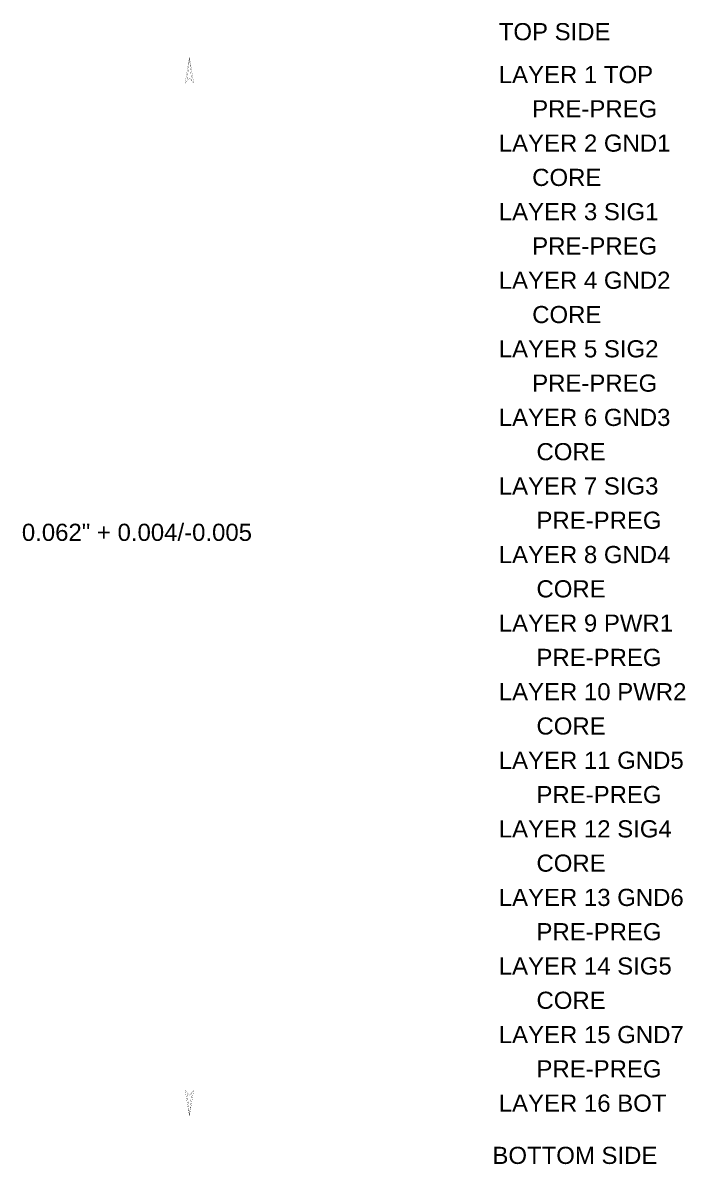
# Model space of a CAD drawing. Header units: inches. Extents: x -1.3 to 11.9, y -6.8 to 4.2.
# Drawn here: x -1.316 to 0.229, y -3.735 to -1.072 of the extents above; entities that cross this region are included whole.
import ezdxf

# ---------------------------------------------------------------- set-up
doc = ezdxf.new("R2010")
doc.units = ezdxf.units.IN
doc.header["$MEASUREMENT"] = 0
doc.layers.add('FAB_DWG_INFO', color=1, linetype='Continuous')
doc.styles.add('Arial', font='', dxfattribs={"height": 0.2})
doc.styles.get('Arial').set_extended_font_data('Arial')

msp = doc.modelspace()

# ---------------------------------------------------------------- linework, layer by layer
at = {"layer": 'FAB_DWG_INFO'}
for points in [[(-1.1876, -1.1528, 0.0004, 0.0004, 0), (-0.6276, -1.1528, 0.0004, 0.0004, 0)], [(-1.1876, -1.1528, 0.0004, 0.0004, 0), (-0.6276, -1.1528, 0.0004, 0.0004, 0)], [(-0.9376, -1.2128, 0.0004, 0.0004, 0), (-0.9276, -1.1528, 0.0004, 0.0004, 0)], [(-0.9376, -1.2128, 0.0004, 0.0004, 0), (-0.9276, -1.1528, 0.0004, 0.0004, 0)], [(-0.9326, -1.2068, 0.0004, 0.0004, 0), (-0.9276, -1.1528, 0.0004, 0.0004, 0)], [(-0.9326, -1.2068, 0.0004, 0.0004, 0), (-0.9276, -1.1528, 0.0004, 0.0004, 0)], [(-0.9276, -1.2008, 0.0004, 0.0004, 0), (-0.9276, -1.1528, 0.0004, 0.0004, 0)], [(-0.9276, -1.1528, 0.0004, 0.0004, 0), (-0.9226, -1.2068, 0.0004, 0.0004, 0)], [(-0.9276, -1.1528, 0.0004, 0.0004, 0), (-0.9176, -1.2128, 0.0004, 0.0004, 0)], [(-0.9276, -2.1528, 0.0004, 0.0004, 0), (-0.9276, -1.1528, 0.0004, 0.0004, 0)], [(-0.9276, -1.2008, 0.0004, 0.0004, 0), (-0.9276, -1.1528, 0.0004, 0.0004, 0)], [(-0.9276, -1.1528, 0.0004, 0.0004, 0), (-0.9226, -1.2068, 0.0004, 0.0004, 0)], [(-0.9276, -1.1528, 0.0004, 0.0004, 0), (-0.9176, -1.2128, 0.0004, 0.0004, 0)], [(-0.9276, -2.1528, 0.0004, 0.0004, 0), (-0.9276, -1.1528, 0.0004, 0.0004, 0)], [(-0.9376, -1.2128, 0.0004, 0.0004, 0), (-0.9276, -1.2008, 0.0004, 0.0004, 0)], [(-0.9376, -1.2128, 0.0004, 0.0004, 0), (-0.9276, -1.2008, 0.0004, 0.0004, 0)], [(-0.9326, -1.2068, 0.0004, 0.0004, 0), (-0.9276, -1.2008, 0.0004, 0.0004, 0)], [(-0.9326, -1.2068, 0.0004, 0.0004, 0), (-0.9276, -1.2008, 0.0004, 0.0004, 0)], [(-0.9276, -1.2008, 0.0004, 0.0004, 0), (-0.9176, -1.2128, 0.0004, 0.0004, 0)], [(-0.9276, -1.2008, 0.0004, 0.0004, 0), (-0.9176, -1.2128, 0.0004, 0.0004, 0)], [(-0.9226, -1.2068, 0.0004, 0.0004, 0), (-0.9176, -1.2128, 0.0004, 0.0004, 0)], [(-0.9226, -1.2068, 0.0004, 0.0004, 0), (-0.9176, -1.2128, 0.0004, 0.0004, 0)], [(-0.9276, -3.6228, 0.0004, 0.0004, 0), (-0.9276, -2.5128, 0.0004, 0.0004, 0)], [(-0.9276, -3.6228, 0.0004, 0.0004, 0), (-0.9276, -2.5128, 0.0004, 0.0004, 0)], [(-0.9376, -3.5628, 0.0004, 0.0004, 0), (-0.9326, -3.5688, 0.0004, 0.0004, 0)], [(-0.9376, -3.5628, 0.0004, 0.0004, 0), (-0.9276, -3.6228, 0.0004, 0.0004, 0)], [(-0.9376, -3.5628, 0.0004, 0.0004, 0), (-0.9276, -3.5748, 0.0004, 0.0004, 0)], [(-0.9376, -3.5628, 0.0004, 0.0004, 0), (-0.9326, -3.5688, 0.0004, 0.0004, 0)], [(-0.9376, -3.5628, 0.0004, 0.0004, 0), (-0.9276, -3.6228, 0.0004, 0.0004, 0)], [(-0.9376, -3.5628, 0.0004, 0.0004, 0), (-0.9276, -3.5748, 0.0004, 0.0004, 0)], [(-0.9276, -3.6228, 0.0004, 0.0004, 0), (-0.9176, -3.5628, 0.0004, 0.0004, 0)], [(-0.9276, -3.5748, 0.0004, 0.0004, 0), (-0.9176, -3.5628, 0.0004, 0.0004, 0)], [(-0.9276, -3.6228, 0.0004, 0.0004, 0), (-0.9176, -3.5628, 0.0004, 0.0004, 0)], [(-0.9276, -3.5748, 0.0004, 0.0004, 0), (-0.9176, -3.5628, 0.0004, 0.0004, 0)], [(-0.9326, -3.5688, 0.0004, 0.0004, 0), (-0.9276, -3.6228, 0.0004, 0.0004, 0)], [(-0.9326, -3.5688, 0.0004, 0.0004, 0), (-0.9276, -3.6228, 0.0004, 0.0004, 0)], [(-0.9276, -3.6228, 0.0004, 0.0004, 0), (-0.9226, -3.5688, 0.0004, 0.0004, 0)], [(-0.9276, -3.5748, 0.0004, 0.0004, 0), (-0.9226, -3.5688, 0.0004, 0.0004, 0)], [(-0.9276, -3.6228, 0.0004, 0.0004, 0), (-0.9226, -3.5688, 0.0004, 0.0004, 0)], [(-0.9276, -3.5748, 0.0004, 0.0004, 0), (-0.9226, -3.5688, 0.0004, 0.0004, 0)], [(-0.9276, -3.6228, 0.0004, 0.0004, 0), (-0.9276, -3.5748, 0.0004, 0.0004, 0)], [(-0.9276, -3.6228, 0.0004, 0.0004, 0), (-0.9276, -3.5748, 0.0004, 0.0004, 0)], [(-1.1876, -3.6328, 0.0004, 0.0004, 0), (-0.6276, -3.6328, 0.0004, 0.0004, 0)], [(-1.1876, -3.6328, 0.0004, 0.0004, 0), (-0.6276, -3.6328, 0.0004, 0.0004, 0)]]:
    msp.add_lwpolyline(points, format="xyseb", dxfattribs=at)
for points in [[(-1.1877, -1.1528, 0.0002, 0.0002, 1), (-1.1875, -1.1528, 0.0002, 0.0002, 1)], [(-1.1877, -1.1528, 0.0002, 0.0002, 1), (-1.1875, -1.1528, 0.0002, 0.0002, 1)], [(-0.9277, -1.1528, 0.0002, 0.0002, 1), (-0.9275, -1.1528, 0.0002, 0.0002, 1)], [(-0.9277, -1.1528, 0.0002, 0.0002, 1), (-0.9275, -1.1528, 0.0002, 0.0002, 1)], [(-0.9277, -1.1528, 0.0002, 0.0002, 1), (-0.9275, -1.1528, 0.0002, 0.0002, 1)], [(-0.9277, -1.1528, 0.0002, 0.0002, 1), (-0.9275, -1.1528, 0.0002, 0.0002, 1)], [(-0.9277, -1.1528, 0.0002, 0.0002, 1), (-0.9275, -1.1528, 0.0002, 0.0002, 1)], [(-0.9277, -1.1528, 0.0002, 0.0002, 1), (-0.9275, -1.1528, 0.0002, 0.0002, 1)], [(-0.9277, -1.1528, 0.0002, 0.0002, 1), (-0.9275, -1.1528, 0.0002, 0.0002, 1)], [(-0.9277, -1.1528, 0.0002, 0.0002, 1), (-0.9275, -1.1528, 0.0002, 0.0002, 1)], [(-0.9277, -1.1528, 0.0002, 0.0002, 1), (-0.9275, -1.1528, 0.0002, 0.0002, 1)], [(-0.9277, -1.1528, 0.0002, 0.0002, 1), (-0.9275, -1.1528, 0.0002, 0.0002, 1)], [(-0.9277, -1.1528, 0.0002, 0.0002, 1), (-0.9275, -1.1528, 0.0002, 0.0002, 1)], [(-0.9277, -1.1528, 0.0002, 0.0002, 1), (-0.9275, -1.1528, 0.0002, 0.0002, 1)], [(-0.6277, -1.1528, 0.0002, 0.0002, 1), (-0.6275, -1.1528, 0.0002, 0.0002, 1)], [(-0.6277, -1.1528, 0.0002, 0.0002, 1), (-0.6275, -1.1528, 0.0002, 0.0002, 1)], [(-0.9377, -1.2128, 0.0002, 0.0002, 1), (-0.9375, -1.2128, 0.0002, 0.0002, 1)], [(-0.9377, -1.2128, 0.0002, 0.0002, 1), (-0.9375, -1.2128, 0.0002, 0.0002, 1)], [(-0.9377, -1.2128, 0.0002, 0.0002, 1), (-0.9375, -1.2128, 0.0002, 0.0002, 1)], [(-0.9377, -1.2128, 0.0002, 0.0002, 1), (-0.9375, -1.2128, 0.0002, 0.0002, 1)], [(-0.9327, -1.2068, 0.0002, 0.0002, 1), (-0.9325, -1.2068, 0.0002, 0.0002, 1)], [(-0.9327, -1.2068, 0.0002, 0.0002, 1), (-0.9325, -1.2068, 0.0002, 0.0002, 1)], [(-0.9327, -1.2068, 0.0002, 0.0002, 1), (-0.9325, -1.2068, 0.0002, 0.0002, 1)], [(-0.9327, -1.2068, 0.0002, 0.0002, 1), (-0.9325, -1.2068, 0.0002, 0.0002, 1)], [(-0.9277, -1.2008, 0.0002, 0.0002, 1), (-0.9275, -1.2008, 0.0002, 0.0002, 1)], [(-0.9277, -1.2008, 0.0002, 0.0002, 1), (-0.9275, -1.2008, 0.0002, 0.0002, 1)], [(-0.9277, -1.2008, 0.0002, 0.0002, 1), (-0.9275, -1.2008, 0.0002, 0.0002, 1)], [(-0.9277, -1.2008, 0.0002, 0.0002, 1), (-0.9275, -1.2008, 0.0002, 0.0002, 1)], [(-0.9277, -1.2008, 0.0002, 0.0002, 1), (-0.9275, -1.2008, 0.0002, 0.0002, 1)], [(-0.9277, -1.2008, 0.0002, 0.0002, 1), (-0.9275, -1.2008, 0.0002, 0.0002, 1)], [(-0.9277, -1.2008, 0.0002, 0.0002, 1), (-0.9275, -1.2008, 0.0002, 0.0002, 1)], [(-0.9277, -1.2008, 0.0002, 0.0002, 1), (-0.9275, -1.2008, 0.0002, 0.0002, 1)], [(-0.9227, -1.2068, 0.0002, 0.0002, 1), (-0.9225, -1.2068, 0.0002, 0.0002, 1)], [(-0.9227, -1.2068, 0.0002, 0.0002, 1), (-0.9225, -1.2068, 0.0002, 0.0002, 1)], [(-0.9227, -1.2068, 0.0002, 0.0002, 1), (-0.9225, -1.2068, 0.0002, 0.0002, 1)], [(-0.9227, -1.2068, 0.0002, 0.0002, 1), (-0.9225, -1.2068, 0.0002, 0.0002, 1)], [(-0.9177, -1.2128, 0.0002, 0.0002, 1), (-0.9175, -1.2128, 0.0002, 0.0002, 1)], [(-0.9177, -1.2128, 0.0002, 0.0002, 1), (-0.9175, -1.2128, 0.0002, 0.0002, 1)], [(-0.9177, -1.2128, 0.0002, 0.0002, 1), (-0.9175, -1.2128, 0.0002, 0.0002, 1)], [(-0.9177, -1.2128, 0.0002, 0.0002, 1), (-0.9175, -1.2128, 0.0002, 0.0002, 1)], [(-0.9177, -1.2128, 0.0002, 0.0002, 1), (-0.9175, -1.2128, 0.0002, 0.0002, 1)], [(-0.9177, -1.2128, 0.0002, 0.0002, 1), (-0.9175, -1.2128, 0.0002, 0.0002, 1)], [(-0.9277, -2.1528, 0.0002, 0.0002, 1), (-0.9275, -2.1528, 0.0002, 0.0002, 1)], [(-0.9277, -2.1528, 0.0002, 0.0002, 1), (-0.9275, -2.1528, 0.0002, 0.0002, 1)], [(-0.9277, -2.5128, 0.0002, 0.0002, 1), (-0.9275, -2.5128, 0.0002, 0.0002, 1)], [(-0.9277, -2.5128, 0.0002, 0.0002, 1), (-0.9275, -2.5128, 0.0002, 0.0002, 1)], [(-0.9377, -3.5628, 0.0002, 0.0002, 1), (-0.9375, -3.5628, 0.0002, 0.0002, 1)], [(-0.9377, -3.5628, 0.0002, 0.0002, 1), (-0.9375, -3.5628, 0.0002, 0.0002, 1)], [(-0.9377, -3.5628, 0.0002, 0.0002, 1), (-0.9375, -3.5628, 0.0002, 0.0002, 1)], [(-0.9377, -3.5628, 0.0002, 0.0002, 1), (-0.9375, -3.5628, 0.0002, 0.0002, 1)], [(-0.9377, -3.5628, 0.0002, 0.0002, 1), (-0.9375, -3.5628, 0.0002, 0.0002, 1)], [(-0.9377, -3.5628, 0.0002, 0.0002, 1), (-0.9375, -3.5628, 0.0002, 0.0002, 1)], [(-0.9177, -3.5628, 0.0002, 0.0002, 1), (-0.9175, -3.5628, 0.0002, 0.0002, 1)], [(-0.9177, -3.5628, 0.0002, 0.0002, 1), (-0.9175, -3.5628, 0.0002, 0.0002, 1)], [(-0.9177, -3.5628, 0.0002, 0.0002, 1), (-0.9175, -3.5628, 0.0002, 0.0002, 1)], [(-0.9177, -3.5628, 0.0002, 0.0002, 1), (-0.9175, -3.5628, 0.0002, 0.0002, 1)], [(-0.9327, -3.5688, 0.0002, 0.0002, 1), (-0.9325, -3.5688, 0.0002, 0.0002, 1)], [(-0.9327, -3.5688, 0.0002, 0.0002, 1), (-0.9325, -3.5688, 0.0002, 0.0002, 1)], [(-0.9327, -3.5688, 0.0002, 0.0002, 1), (-0.9325, -3.5688, 0.0002, 0.0002, 1)], [(-0.9327, -3.5688, 0.0002, 0.0002, 1), (-0.9325, -3.5688, 0.0002, 0.0002, 1)], [(-0.9277, -3.5748, 0.0002, 0.0002, 1), (-0.9275, -3.5748, 0.0002, 0.0002, 1)], [(-0.9277, -3.5748, 0.0002, 0.0002, 1), (-0.9275, -3.5748, 0.0002, 0.0002, 1)], [(-0.9277, -3.5748, 0.0002, 0.0002, 1), (-0.9275, -3.5748, 0.0002, 0.0002, 1)], [(-0.9277, -3.5748, 0.0002, 0.0002, 1), (-0.9275, -3.5748, 0.0002, 0.0002, 1)], [(-0.9277, -3.5748, 0.0002, 0.0002, 1), (-0.9275, -3.5748, 0.0002, 0.0002, 1)], [(-0.9277, -3.5748, 0.0002, 0.0002, 1), (-0.9275, -3.5748, 0.0002, 0.0002, 1)], [(-0.9277, -3.5748, 0.0002, 0.0002, 1), (-0.9275, -3.5748, 0.0002, 0.0002, 1)], [(-0.9277, -3.5748, 0.0002, 0.0002, 1), (-0.9275, -3.5748, 0.0002, 0.0002, 1)], [(-0.9227, -3.5688, 0.0002, 0.0002, 1), (-0.9225, -3.5688, 0.0002, 0.0002, 1)], [(-0.9227, -3.5688, 0.0002, 0.0002, 1), (-0.9225, -3.5688, 0.0002, 0.0002, 1)], [(-0.9227, -3.5688, 0.0002, 0.0002, 1), (-0.9225, -3.5688, 0.0002, 0.0002, 1)], [(-0.9227, -3.5688, 0.0002, 0.0002, 1), (-0.9225, -3.5688, 0.0002, 0.0002, 1)], [(-1.1877, -3.6328, 0.0002, 0.0002, 1), (-1.1875, -3.6328, 0.0002, 0.0002, 1)], [(-1.1877, -3.6328, 0.0002, 0.0002, 1), (-1.1875, -3.6328, 0.0002, 0.0002, 1)], [(-0.9277, -3.6228, 0.0002, 0.0002, 1), (-0.9275, -3.6228, 0.0002, 0.0002, 1)], [(-0.9277, -3.6228, 0.0002, 0.0002, 1), (-0.9275, -3.6228, 0.0002, 0.0002, 1)], [(-0.9277, -3.6228, 0.0002, 0.0002, 1), (-0.9275, -3.6228, 0.0002, 0.0002, 1)], [(-0.9277, -3.6228, 0.0002, 0.0002, 1), (-0.9275, -3.6228, 0.0002, 0.0002, 1)], [(-0.9277, -3.6228, 0.0002, 0.0002, 1), (-0.9275, -3.6228, 0.0002, 0.0002, 1)], [(-0.9277, -3.6228, 0.0002, 0.0002, 1), (-0.9275, -3.6228, 0.0002, 0.0002, 1)], [(-0.9277, -3.6228, 0.0002, 0.0002, 1), (-0.9275, -3.6228, 0.0002, 0.0002, 1)], [(-0.9277, -3.6228, 0.0002, 0.0002, 1), (-0.9275, -3.6228, 0.0002, 0.0002, 1)], [(-0.9277, -3.6228, 0.0002, 0.0002, 1), (-0.9275, -3.6228, 0.0002, 0.0002, 1)], [(-0.9277, -3.6228, 0.0002, 0.0002, 1), (-0.9275, -3.6228, 0.0002, 0.0002, 1)], [(-0.9277, -3.6228, 0.0002, 0.0002, 1), (-0.9275, -3.6228, 0.0002, 0.0002, 1)], [(-0.9277, -3.6228, 0.0002, 0.0002, 1), (-0.9275, -3.6228, 0.0002, 0.0002, 1)], [(-0.6277, -3.6328, 0.0002, 0.0002, 1), (-0.6275, -3.6328, 0.0002, 0.0002, 1)], [(-0.6277, -3.6328, 0.0002, 0.0002, 1), (-0.6275, -3.6328, 0.0002, 0.0002, 1)]]:
    msp.add_lwpolyline(points, format="xyseb", close=True, dxfattribs=at)

# ---------------------------------------------------------------- texts
at = {"layer": 'FAB_DWG_INFO', "style": 'Arial'}
for s, p in [('TOP SIDE', (-0.2056, -1.1128)), ('TOP SIDE', (-0.2056, -1.1128)), ('LAYER 1 TOP', (-0.2056, -1.2128)), ('LAYER 1 TOP', (-0.2056, -1.2128)), ('PRE-PREG', (-0.1276, -1.2928)), ('PRE-PREG', (-0.1276, -1.2928)), ('LAYER 2 GND1', (-0.2056, -1.3728)), ('LAYER 2 GND1', (-0.2056, -1.3728)), ('CORE', (-0.1276, -1.4528)), ('CORE', (-0.1276, -1.4528)), ('LAYER 3 SIG1', (-0.2056, -1.5328)), ('LAYER 3 SIG1', (-0.2056, -1.5328)), ('PRE-PREG', (-0.1276, -1.6128)), ('PRE-PREG', (-0.1276, -1.6128)), ('LAYER 4 GND2', (-0.2056, -1.6928)), ('LAYER 4 GND2', (-0.2056, -1.6928)), ('CORE', (-0.1276, -1.7728)), ('CORE', (-0.1276, -1.7728)), ('LAYER 5 SIG2', (-0.2056, -1.8528)), ('LAYER 5 SIG2', (-0.2056, -1.8528)), ('PRE-PREG', (-0.1276, -1.9328)), ('PRE-PREG', (-0.1276, -1.9328)), ('LAYER 6 GND3', (-0.2056, -2.0128)), ('LAYER 6 GND3', (-0.2056, -2.0128)), ('CORE', (-0.1176, -2.0928)), ('CORE', (-0.1176, -2.0928)), ('LAYER 7 SIG3', (-0.2056, -2.1728)), ('LAYER 7 SIG3', (-0.2056, -2.1728)), ('PRE-PREG', (-0.1176, -2.2528)), ('PRE-PREG', (-0.1176, -2.2528)), ('0.062" + 0.004/-0.005', (-1.3186, -2.2809)), ('0.062" + 0.004/-0.005', (-1.3186, -2.2809)), ('LAYER 8 GND4', (-0.2056, -2.3328)), ('LAYER 8 GND4', (-0.2056, -2.3328)), ('CORE', (-0.1176, -2.4128)), ('CORE', (-0.1176, -2.4128)), ('LAYER 9 PWR1', (-0.2056, -2.4928)), ('LAYER 9 PWR1', (-0.2056, -2.4928)), ('PRE-PREG', (-0.1176, -2.5728)), ('PRE-PREG', (-0.1176, -2.5728)), ('LAYER 10 PWR2', (-0.2056, -2.6528)), ('LAYER 10 PWR2', (-0.2056, -2.6528)), ('CORE', (-0.1176, -2.7328)), ('CORE', (-0.1176, -2.7328)), ('LAYER 11 GND5', (-0.2056, -2.8128)), ('LAYER 11 GND5', (-0.2056, -2.8128)), ('PRE-PREG', (-0.1176, -2.8928)), ('PRE-PREG', (-0.1176, -2.8928)), ('LAYER 12 SIG4', (-0.2056, -2.9728)), ('LAYER 12 SIG4', (-0.2056, -2.9728)), ('CORE', (-0.1176, -3.0528)), ('CORE', (-0.1176, -3.0528)), ('LAYER 13 GND6', (-0.2056, -3.1328)), ('LAYER 13 GND6', (-0.2056, -3.1328)), ('PRE-PREG', (-0.1176, -3.2128)), ('PRE-PREG', (-0.1176, -3.2128)), ('LAYER 14 SIG5', (-0.2056, -3.2928)), ('LAYER 14 SIG5', (-0.2056, -3.2928)), ('CORE', (-0.1176, -3.3728)), ('CORE', (-0.1176, -3.3728)), ('LAYER 15 GND7', (-0.2056, -3.4528)), ('LAYER 15 GND7', (-0.2056, -3.4528)), ('PRE-PREG', (-0.1176, -3.5328)), ('PRE-PREG', (-0.1176, -3.5328)), ('LAYER 16 BOT', (-0.2056, -3.6128)), ('LAYER 16 BOT', (-0.2056, -3.6128)), ('BOTTOM SIDE', (-0.2204, -3.7347)), ('BOTTOM SIDE', (-0.2204, -3.7347))]:
    msp.add_text(s, height=0.04, dxfattribs=at).set_placement(p)

doc.saveas('drawing.dxf')
